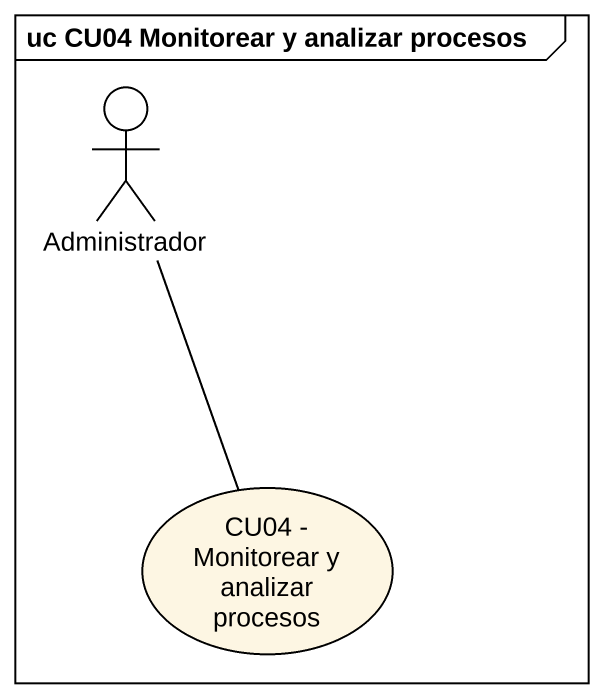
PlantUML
@startuml
mainframe uc CU04 Monitorear y analizar procesos
actor Administrador
usecase "CU04 - Monitorear y analizar procesos" as CU04_Monitorear_y_analizar
CU04_Monitorear_y_analizar -up- Administrador
@enduml
